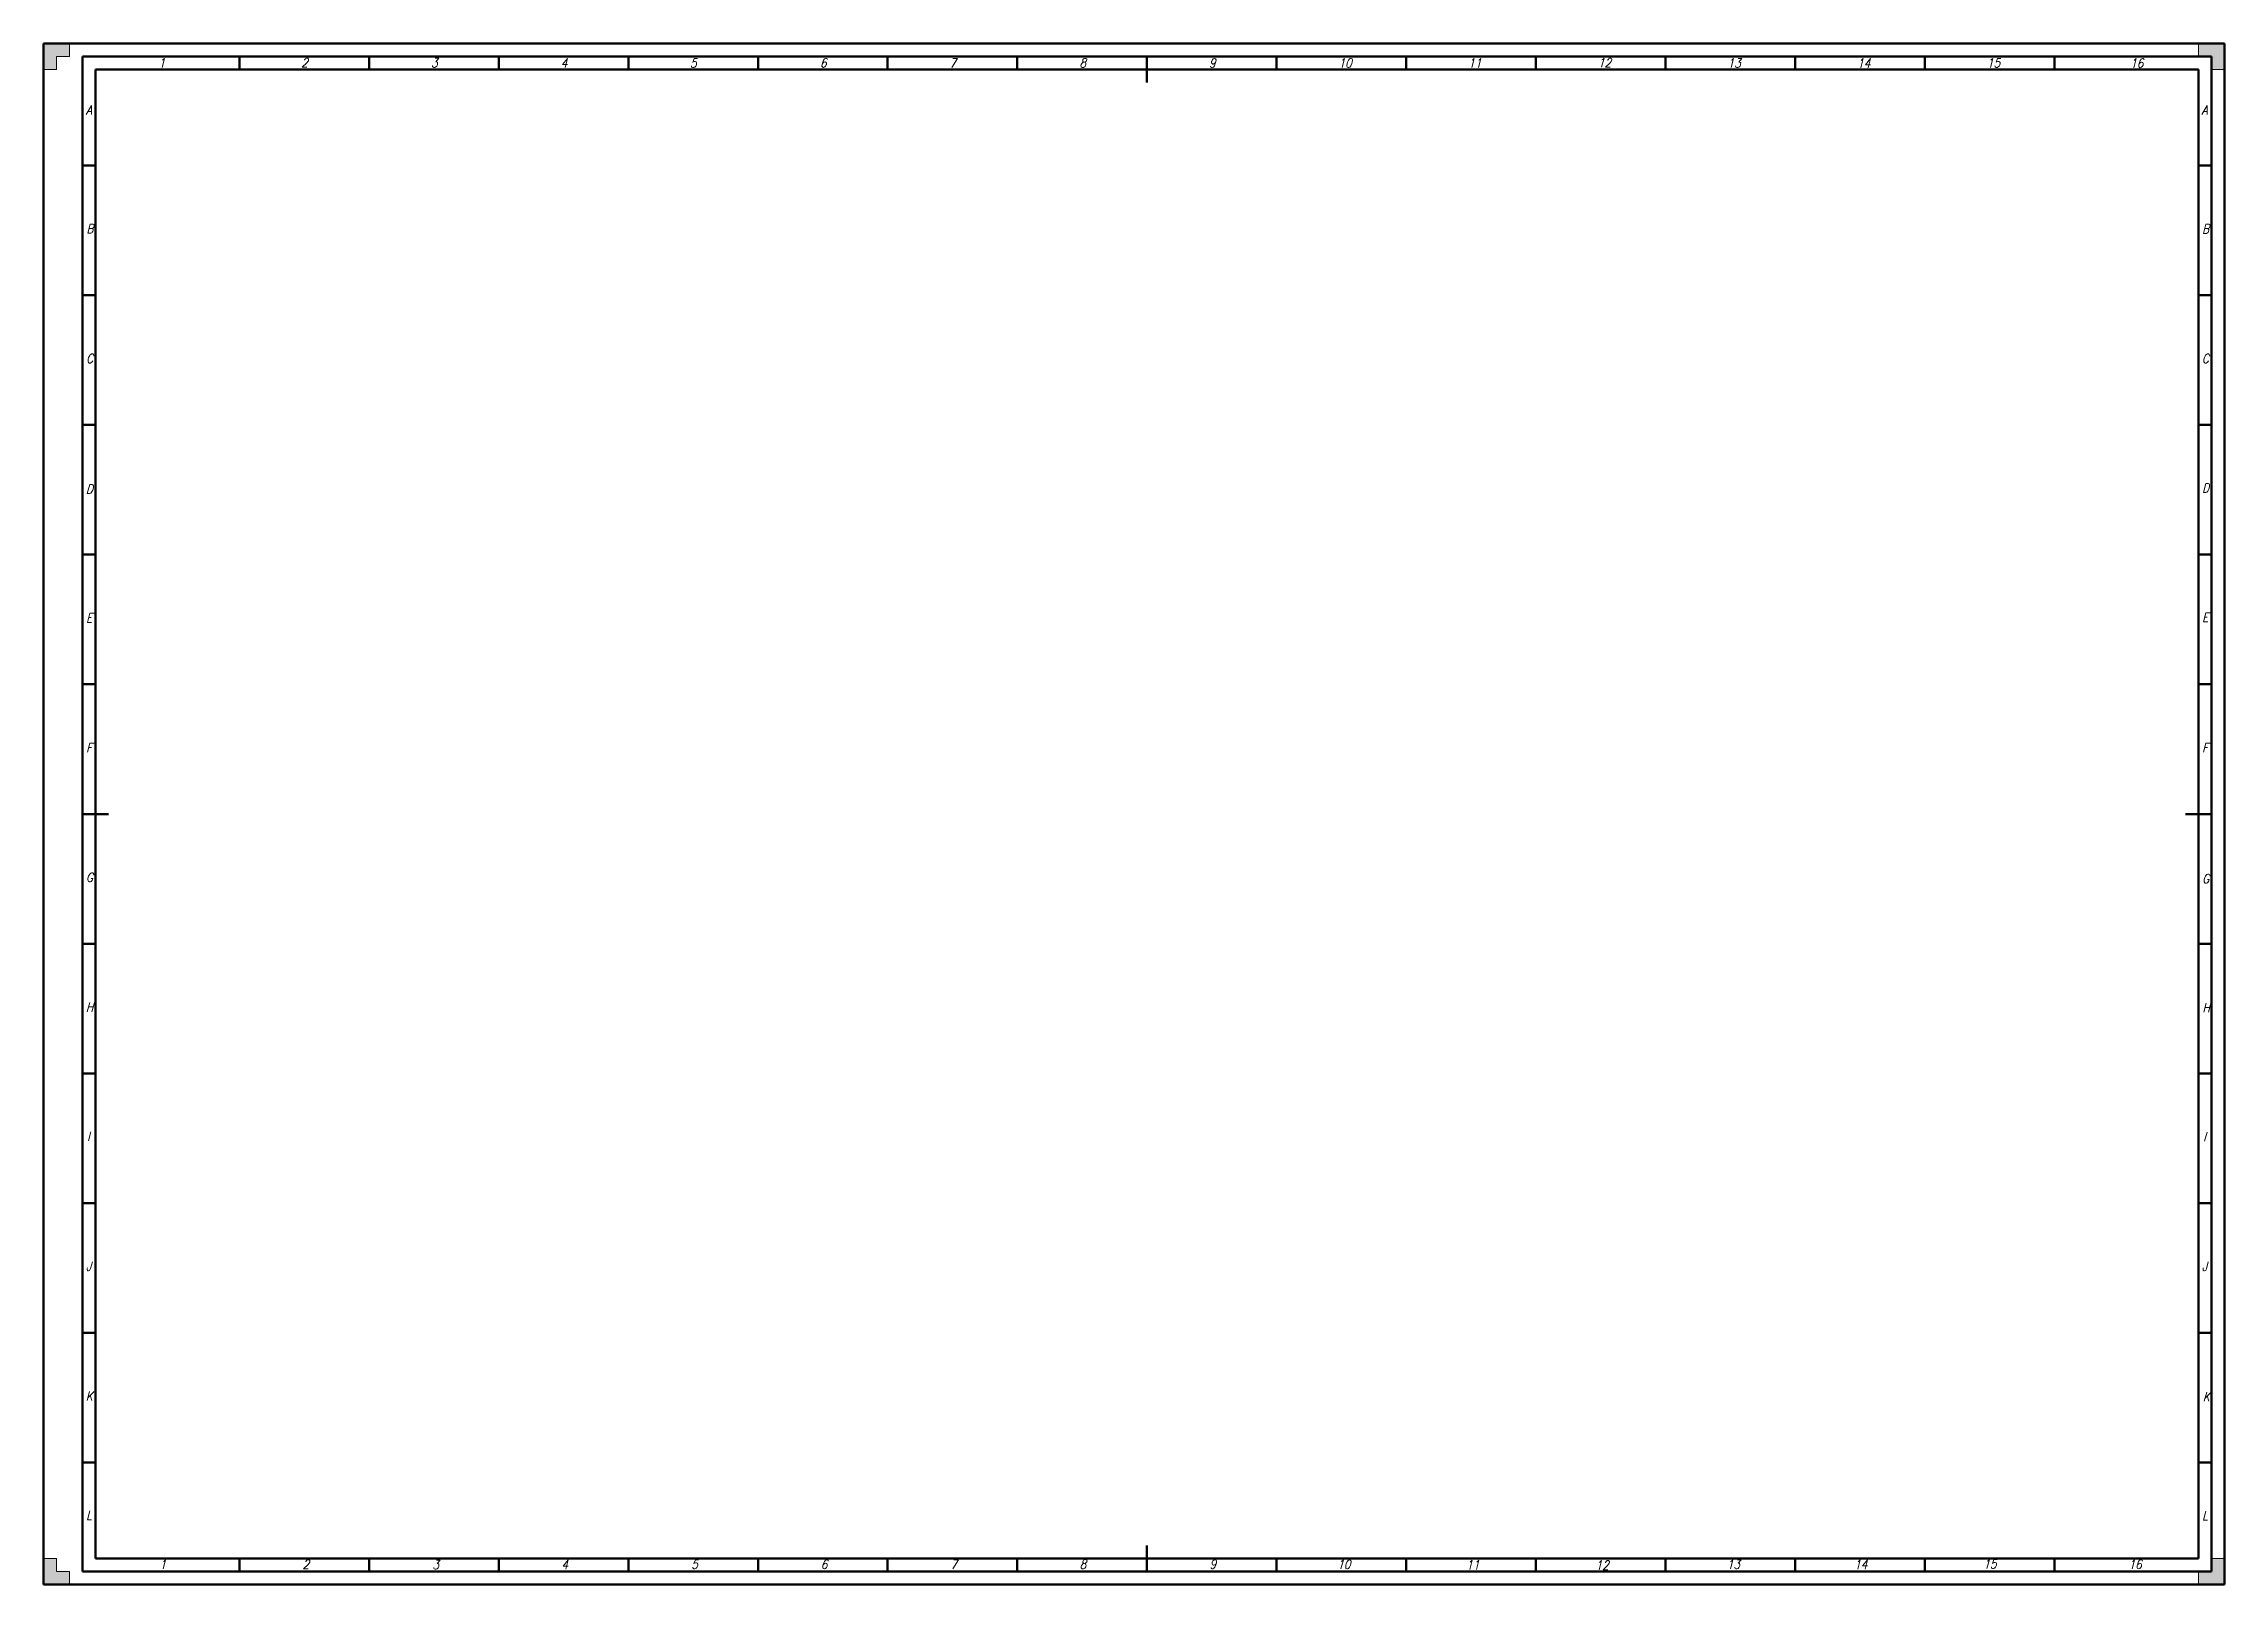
# Model space of a CAD drawing. Header units: millimetres. Extents: x 0 to 841, y 0 to 594.
import ezdxf

# ---------------------------------------------------------------- set-up
doc = ezdxf.new("R2010")
doc.units = ezdxf.units.MM
doc.header["$LTSCALE"] = 0.5
for name, color, linetype, lineweight in [('111-NAPISY', 111, 'Continuous', 18), ('140-KRESKOWANIE', 140, 'Continuous', 15), ('41-GRUBA CIĄGŁA', 41, 'Continuous', 50)]:
    doc.layers.add(name, color=color, linetype=linetype, lineweight=lineweight)
doc.styles.get("Standard").update_dxf_attribs({"font": 'simplex.shx', "width": 0.85, "oblique": 15})

msp = doc.modelspace()

# ---------------------------------------------------------------- hatches: boundary and pattern name
at = {"layer": '140-KRESKOWANIE'}
h = msp.add_hatch(color=256, dxfattribs=at)
h.dxf.hatch_style = 1
h.paths.add_polyline_path([(10, 594), (0, 594), (0, 584), (5, 584), (5, 589), (10, 589)])
h.paths.add_polyline_path([(841, 594), (831, 594), (831, 589), (836, 589), (836, 584), (841, 584)])
h.paths.add_polyline_path([(841, 10), (836, 10), (836, 5), (831, 5), (831, 0), (841, 0)])
h.paths.add_polyline_path([(10, 5), (5, 5), (5, 10), (0, 10), (0, 0), (10, 0)])

# ---------------------------------------------------------------- linework, layer by layer
for p, q in [((0, 594), (0, 584)), ((0, 594), (10, 594)), ((5, 584), (5, 589)), ((5, 589), (10, 589)), ((10, 589), (10, 594)), ((831, 594), (831, 589)), ((831, 589), (836, 589)), ((836, 589), (836, 584)), ((0, 584), (5, 584)), ((836, 584), (841, 584)), ((0, 0), (0, 10)), ((0, 10), (5, 10)), ((5, 10), (5, 5)), ((836, 10), (841, 10)), ((10, 0), (0, 0)), ((5, 5), (10, 5)), ((10, 5), (10, 0)), ((831, 5), (831, 0))]:
    msp.add_line(p, q, dxfattribs=at)
at = {"layer": '41-GRUBA CIĄGŁA'}
for p, q in [((0, 594), (841, 594)), ((0, 594), (0, 0)), ((836, 589), (15, 589)), ((15, 589), (15, 5)), ((75.5, 589), (75.5, 584)), ((125.5, 589), (125.5, 584)), ((175.5, 589), (175.5, 584)), ((225.5, 589), (225.5, 584)), ((275.5, 589), (275.5, 584)), ((325.5, 589), (325.5, 584)), ((375.5, 589), (375.5, 584)), ((425.5, 589), (425.5, 579)), ((475.5, 589), (475.5, 584)), ((525.5, 589), (525.5, 584)), ((575.5, 589), (575.5, 584)), ((625.5, 589), (625.5, 584)), ((675.5, 589), (675.5, 584)), ((725.5, 589), (725.5, 584)), ((775.5, 589), (775.5, 584)), ((836, 5), (836, 589)), ((841, 594), (841, 0)), ((831, 584), (20, 584)), ((20, 584), (20, 10)), ((831, 10), (831, 584)), ((20, 547), (15, 547)), ((831, 547), (836, 547)), ((20, 497), (15, 497)), ((831, 497), (836, 497)), ((20, 447), (15, 447)), ((831, 447), (836, 447)), ((20, 397), (15, 397)), ((831, 397), (836, 397)), ((20, 347), (15, 347)), ((831, 347), (836, 347)), ((25, 297), (15, 297)), ((836, 297), (826, 297)), ((20, 247), (15, 247)), ((831, 247), (836, 247)), ((20, 197), (15, 197)), ((831, 197), (836, 197)), ((20, 147), (15, 147)), ((831, 147), (836, 147)), ((20, 97), (15, 97)), ((831, 97), (836, 97)), ((20, 47), (15, 47)), ((831, 47), (836, 47)), ((20, 10), (831, 10)), ((75.5, 5), (75.5, 10)), ((125.5, 5), (125.5, 10)), ((175.5, 5), (175.5, 10)), ((225.5, 5), (225.5, 10)), ((275.5, 5), (275.5, 10)), ((325.5, 5), (325.5, 10)), ((375.5, 5), (375.5, 10)), ((425.5, 15), (425.5, 5)), ((475.5, 5), (475.5, 10)), ((525.5, 5), (525.5, 10)), ((575.5, 5), (575.5, 10)), ((625.5, 5), (625.5, 10)), ((675.5, 5), (675.5, 10)), ((725.5, 5), (725.5, 10)), ((775.5, 5), (775.5, 10)), ((0, 0), (841, 0)), ((15, 5), (836, 5))]:
    msp.add_line(p, q, dxfattribs=at)

# ---------------------------------------------------------------- texts
at = {"layer": '111-NAPISY', "char_height": 3.5, "attachment_point": 1}
for s, heights, insert in [('1', [3.98], (44.32, 588.32)), ('2', [3.98], (99.38, 588.4)), ('3', [3.98], (149.42, 588.35)), ('4', [3.98], (199.46, 588.32)), ('5', [3.98], (249.3, 588.28)), ('6', [3.98], (299.4, 588.33)), ('7', [3.98], (349.37, 588.29)), ('8', [3.98], (399.48, 588.33)), ('9', [3.98], (449.42, 588.29)), ('10', [3.98], (499.39, 588.29)), ('11', [3.98], (549.39, 588.25)), ('12', [3.98], (599.42, 588.38)), ('13', [3.98], (649.38, 588.24)), ('14', [3.98], (699.38, 588.22)), ('15', [3.98], (749.42, 588.33)), ('16', [3.98], (804.63, 588.22)), ('A', [3.98], (16.34, 570.19)), ('A', [3.98], (832.24, 570.12)), ('B', [3.98], (16.49, 524.42)), ('B', [3.98], (832.45, 524.36)), ('C', [3.98], (16.41, 474.36)), ('C', [3.98], (832.34, 474.36)), ('D', [3.98], (16.33, 424.07)), ('D', [3.98], (832.4, 424.43)), ('E', [3.98], (16.36, 374.39)), ('E', [3.98], (832.39, 374.53)), ('F', [3.98], (16.41, 324.36)), ('F', [3.98], (832.45, 324.35)), ('G', [3.98], (16.36, 274.31)), ('G', [3.98], (832.47, 273.86)), ('H', [3.98], (16.34, 224.28)), ('H', [3.98], (832.54, 224.12)), ('I', [1.92], (16.81, 174.44)), ('I', [3.98], (832.88, 174.36)), ('J', [3.98], (16.33, 124.39)), ('J', [3.98], (832.3, 124.32)), ('K', [3.98], (16.31, 74.41)), ('K', [3.98], (832.73, 74.16)), ('L', [3.98], (16.41, 28.37)), ('L', [3.98], (832.45, 28.2)), ('1', [3.98], (44.66, 9.44)), ('2', [3.98], (99.9, 9.51)), ('3', [3.98], (149.94, 9.37)), ('4', [3.98], (199.67, 9.41)), ('5', [3.98], (249.76, 9.52)), ('6', [3.98], (299.7, 9.49)), ('7', [3.98], (349.74, 9.44)), ('8', [3.98], (399.54, 9.55)), ('9', [3.98], (449.61, 9.52)), ('10', [3.98], (498.89, 9.43)), ('11', [3.98], (548.58, 9.29)), ('12', [3.98], (598.5, 9.15)), ('13', [3.98], (649.07, 9.5)), ('14', [3.98], (698.22, 9.42)), ('15', [3.98], (748.02, 9.59)), ('16', [3.98], (803.99, 9.44))]:
    msp.add_mtext_dynamic_manual_height_columns(s, width=3.5, gutter_width=12.5, heights=heights, dxfattribs=dict(at, insert=insert))

doc.saveas('drawing.dxf')
